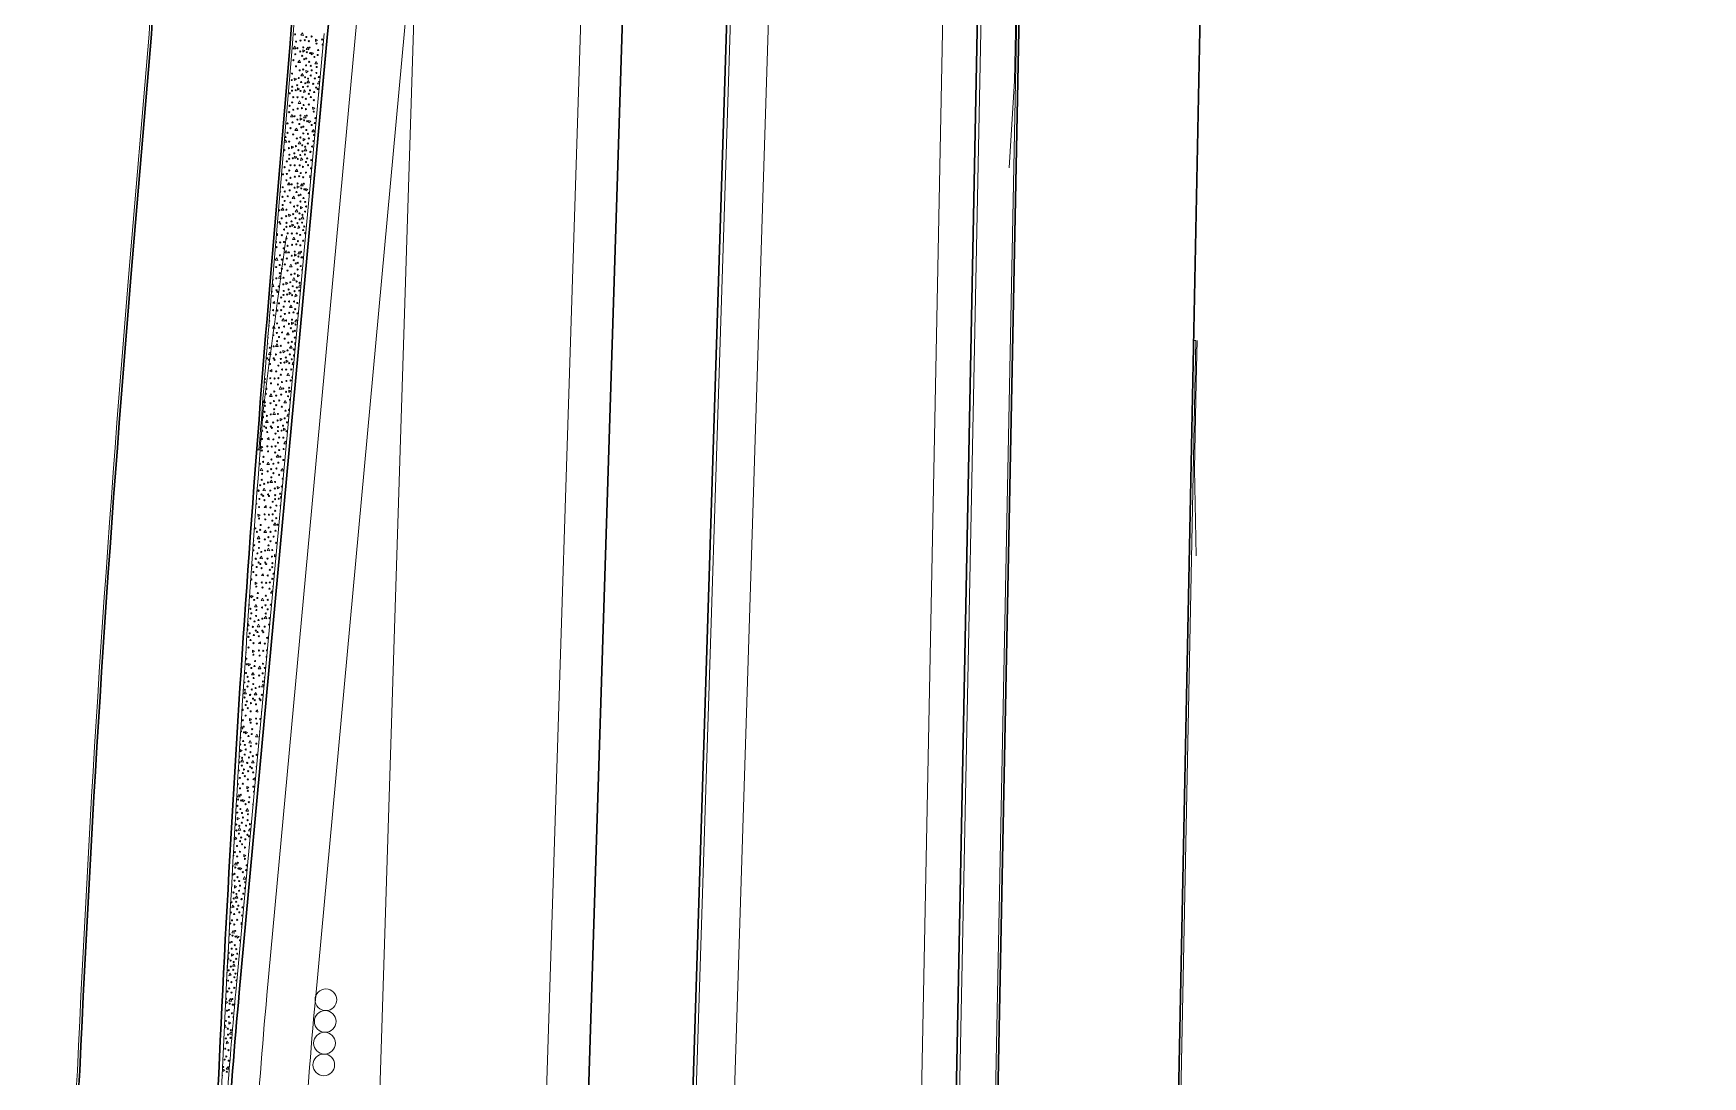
# Model space of a CAD drawing. Extents: x 2536801 to 2538856, y 7112140 to 7131569.
# Drawn here: x 2537782.3 to 2538262.4, y 7119365.6 to 7119665.7 of the extents above; entities that cross this region are included whole.
import ezdxf

# ---------------------------------------------------------------- set-up
doc = ezdxf.new("R2010")
doc.units = 0
doc.header["$LTSCALE"] = 100
doc.header["$MEASUREMENT"] = 0
doc.linetypes.add('DGN Style 4', pattern=[664.27613, 331.930608, -165.965304, 0.414913, -165.965304])
for name, color, linetype, lineweight in [('D_BOC_FR', 3, 'Continuous', 13), ('D_CTB_1', 2, 'Continuous', 0), ('D_DRVWY_1', 6, 'Continuous', 30), ('D_EOS_ML', 7, 'Continuous', 30), ('D_EOS_RMP', 1, 'Continuous', 30), ('D_EOT_ML', 7, 'Continuous', 13), ('D_EOT_RMP', 1, 'Continuous', 13), ('D_FOC_FR', 3, 'Continuous', 30), ('D_MBGF', 20, 'Continuous', 0), ('D_RIPRAP_1', 7, 'Continuous', 0)]:
    doc.layers.add(name, color=color, linetype=linetype, lineweight=lineweight)
doc.linetypes.add('mbgf', pattern='A,1,-0.5,[46,dgnlstyle-BGELINES.shx,S=0.008,R=0,X=0,Y=0],-0.5,1', length=3)

msp = doc.modelspace()

# ---------------------------------------------------------------- linework, layer by layer
at = {"layer": 'D_BOC_FR', "lineweight": 0}
for p, q in [((2538052.68, 7119041.43), (2538065.54, 7119689.04)), ((2537809.75, 7119596.66), (2537815.52, 7119665.54)), ((2537850.93, 7119593.21), (2537856.67, 7119661.55)), ((2538106.94, 7119087.55), (2538116.66, 7119577.37)), ((2538116, 7119577.38), (2538116.66, 7119577.37)), ((2537847.15, 7119545.9), (2537846.49, 7119545.95))]:
    msp.add_line(p, q, dxfattribs=at)
msp.add_arc((2533834.13, 7119998.97), 4036.67, 355.20515, 358.17507, dxfattribs=at)
at = {"layer": 'D_BOC_FR', "lineweight": 0, "extrusion": (0, 0, -1)}
for centre, radius, start, end in [((-2543803.36, 7119093.91), 6014.67, 2.604993, 4.794848), ((-2543803.36, 7119093.91), 5973.33, 4.339567, 4.794848), ((-2537595.78, 7119376.34), 199.33, 182.605, 188.9041)]:
    msp.add_arc(centre, radius, start, end, dxfattribs=at)
at = {"layer": 'D_CTB_1', "linetype": 'Continuous', "lineweight": 0, "ltscale": 0.025}
for p, q in [((2537937.91, 7118262.38), (2538010.07, 7120527.23)), ((2538040.82, 7118964.46), (2538058.19, 7119839.32)), ((2537840.47, 7119389.85), (2537865.88, 7119665.73))]:
    msp.add_line(p, q, dxfattribs=at)
at = {"layer": 'D_CTB_1', "linetype": 'Continuous', "lineweight": 13}
for centre in [(2537866.4, 7119387.7), (2537866.2, 7119381.45), (2537866, 7119375.2), (2537865.8, 7119368.96)]:
    msp.add_circle(centre, 3.12, dxfattribs=at)
at = {"layer": 'D_CTB_1', "linetype": 'Continuous', "lineweight": 0, "ltscale": 0.025, "extrusion": (0, 0, -1)}
for centre, radius, start, end in [((-2543803.36, 7119093.91), 5973, 1.824945, 4.339988), ((-2539343.12, 7119251.48), 1509, 4.35509, 5.2612), ((-2539343.12, 7119251.48), 1509, 1.82493, 4.35509)]:
    msp.add_arc(centre, radius, start, end, dxfattribs=at)
at = {"layer": 'D_DRVWY_1', "extrusion": (0, 0, -1)}
msp.add_arc((-2537781.31, 7119668.41), 35, 91.8249, 184.7948, dxfattribs=at)
at = {"layer": 'D_DRVWY_1', "lineweight": 0, "extrusion": (0, 0, -1)}
msp.add_arc((-2537781.31, 7119668.41), 34.33, 91.5854, 184.7948, dxfattribs=at)
at = {"layer": 'D_EOS_ML'}
for p, q in [((2537858.55, 7116745.35), (2538220.42, 7128102.78)), ((2537888.54, 7116744.4), (2538250.41, 7128101.82)), ((2538037.33, 7118839.46), (2538057.19, 7119839.34))]:
    msp.add_line(p, q, dxfattribs=at)
at = {"layer": 'D_EOS_RMP'}
msp.add_line((2537841.47, 7119389.75), (2537866.87, 7119665.64), dxfattribs=at)
msp.add_arc((2536381.16, 7119802.45), 1492, 354.7388, 358.17507, dxfattribs=at)
at = {"layer": 'D_EOS_RMP', "extrusion": (0, 0, -1)}
msp.add_arc((-2539343.12, 7119251.48), 1508, 1.82493, 5.2612, dxfattribs=at)
at = {"layer": 'D_EOT_ML'}
for p, q in [((2537846.56, 7116745.74), (2538208.43, 7128103.16)), ((2537900.53, 7116744.02), (2538262.4, 7128101.44)), ((2538047.19, 7119839.66), (2538027.34, 7118839.78)), ((2537798.59, 7116747.27), (2537892.98, 7119709.78))]:
    msp.add_line(p, q, dxfattribs=at)
at = {"layer": 'D_EOT_RMP'}
for p, q in [((2537849.44, 7119389.02), (2537877.9, 7119698.14)), ((2537863.38, 7119387.74), (2537891.84, 7119696.85))]:
    msp.add_line(p, q, dxfattribs=at)
at = {"layer": 'D_EOT_RMP', "extrusion": (0, 0, -1)}
for radius in [1500, 1486]:
    msp.add_arc((-2539343.12, 7119251.48), radius, 1.82493, 5.2612, dxfattribs=at)
at = {"layer": 'D_FOC_FR'}
for p, q in [((2538053.35, 7119041.42), (2538068.46, 7119802.76)), ((2538106.27, 7119087.56), (2538120.45, 7119801.73)), ((2537810.41, 7119596.61), (2537816.19, 7119665.49)), ((2537850.27, 7119593.27), (2537856, 7119661.61))]:
    msp.add_line(p, q, dxfattribs=at)
at = {"layer": 'D_FOC_FR', "color": 2, "linetype": 'DGN Style 4', "lineweight": 0}
msp.add_line((2537846.13, 7119441.46), (2537866.11, 7119658.38), dxfattribs=at)
at = {"layer": 'D_FOC_FR'}
msp.add_arc((2533834.13, 7119998.97), 4036, 355.20515, 358.17507, dxfattribs=at)
at = {"layer": 'D_FOC_FR', "extrusion": (0, 0, -1)}
for centre, radius, start, end in [((-2543803.36, 7119093.91), 6014, 2.604993, 4.794848), ((-2543803.36, 7119093.91), 5974, 1.824945, 4.794848), ((-2537595.78, 7119376.34), 200, 182.605, 188.9041)]:
    msp.add_arc(centre, radius, start, end, dxfattribs=at)
at = {"layer": 'D_MBGF', "linetype": 'mbgf', "lineweight": 13, "ltscale": 0.025}
for p, q in [((2538064.47, 7119652.06), (2538064.97, 7119677.06)), ((2538062.97, 7119627.09), (2538064.47, 7119652.06)), ((2538116.76, 7119565.37), (2538117, 7119577.36)), ((2538116.26, 7119540.37), (2538116.76, 7119565.37)), ((2538116.77, 7119515.38), (2538116.26, 7119540.39))]:
    msp.add_line(p, q, dxfattribs=at)
at = {"layer": 'D_MBGF', "linetype": 'mbgf', "lineweight": 13, "ltscale": 0.025, "extrusion": (0, 0, -1)}
for centre, start, end in [((-2543772.39, 7118794.21), 7.345663, 7.82589), ((-2543803.36, 7119093.91), 4.339988, 4.455214)]:
    msp.add_arc(centre, 5973, start, end, dxfattribs=at)
at = {"layer": 'D_RIPRAP_1', "color": 7, "linetype": 'Continuous', "lineweight": 0}
for p, q in [((2537852.5, 7119607.56), (2537852.26, 7119607.62)), ((2537852.3, 7119608.06), (2537852.44, 7119608.19)), ((2537852.44, 7119608.19), (2537852.5, 7119607.56)), ((2537851.11, 7119588.11), (2537851.63, 7119588.61)), ((2537851.69, 7119587.98), (2537851.11, 7119588.11)), ((2537851.63, 7119588.61), (2537851.69, 7119587.98)), ((2537850.3, 7119568.53), (2537850.81, 7119569.02)), ((2537850.81, 7119569.02), (2537850.87, 7119568.39)), ((2537850.87, 7119568.39), (2537850.3, 7119568.53)), ((2537849.48, 7119548.94), (2537850, 7119549.44)), ((2537850.06, 7119548.81), (2537849.48, 7119548.94)), ((2537850, 7119549.44), (2537850.06, 7119548.81)), ((2537848.67, 7119529.36), (2537849.19, 7119529.85)), ((2537849.25, 7119529.22), (2537848.67, 7119529.36)), ((2537849.19, 7119529.85), (2537849.25, 7119529.22)), ((2537847.86, 7119509.77), (2537848.37, 7119510.27)), ((2537848.44, 7119509.64), (2537847.86, 7119509.77)), ((2537848.37, 7119510.27), (2537848.44, 7119509.64)), ((2537847.04, 7119490.19), (2537847.56, 7119490.68)), ((2537847.62, 7119490.05), (2537847.04, 7119490.19)), ((2537847.56, 7119490.68), (2537847.62, 7119490.05)), ((2537846.23, 7119470.6), (2537846.75, 7119471.1)), ((2537846.81, 7119470.47), (2537846.23, 7119470.6)), ((2537846.75, 7119471.1), (2537846.81, 7119470.47)), ((2537845.42, 7119451.02), (2537845.94, 7119451.51)), ((2537846, 7119450.88), (2537845.42, 7119451.02)), ((2537845.94, 7119451.51), (2537846, 7119450.88))]:
    msp.add_line(p, q, dxfattribs=at)
at = {"layer": 'D_RIPRAP_1', "color": 7, "lineweight": 0, "flags": 128}
for points in [[(2537840.47, 7119389.85), (2537865.88, 7119665.73)], [(2537847.15, 7119545.9), (2537847.49, 7119545.87)]]:
    msp.add_lwpolyline(points, dxfattribs=at)
at = {"layer": 'D_RIPRAP_1', "color": 7, "linetype": 'Continuous', "lineweight": 0, "flags": 128}
for points in [[(2537859.99, 7119665.16), (2537859.21, 7119665.19), (2537859.65, 7119665.88)], [(2537857.78, 7119661.3), (2537857.01, 7119661.33), (2537857.45, 7119662.03)], [(2537859.8, 7119660.34), (2537859.77, 7119661.01), (2537860.38, 7119660.77)], [(2537861.53, 7119661.02), (2537860.75, 7119661.05), (2537861.19, 7119661.75)], [(2537862.26, 7119659.6), (2537862.23, 7119660.27), (2537862.84, 7119660.03)], [(2537863.43, 7119663.38), (2537863.4, 7119664.05), (2537864.01, 7119663.8)], [(2537859.1, 7119657.33), (2537858.32, 7119657.36), (2537858.76, 7119658.06)], [(2537863.95, 7119656.96), (2537863.17, 7119656.99), (2537863.61, 7119657.68)], [(2537857.33, 7119652.2), (2537857.3, 7119652.87), (2537857.91, 7119652.63)], [(2537859.97, 7119653.49), (2537859.19, 7119653.53), (2537859.63, 7119654.22)], [(2537860.71, 7119654.42), (2537860.67, 7119655.09), (2537861.29, 7119654.84)], [(2537861.7, 7119651.48), (2537860.92, 7119651.52), (2537861.36, 7119652.21)], [(2537858.26, 7119649.36), (2537858.23, 7119650.03), (2537858.84, 7119649.79)], [(2537859.17, 7119645.57), (2537858.4, 7119645.6), (2537858.84, 7119646.3)], [(2537860.57, 7119648.95), (2537859.93, 7119648.74), (2537860.14, 7119649.49)], [(2537856.97, 7119641.72), (2537856.19, 7119641.75), (2537856.63, 7119642.44)], [(2537858.99, 7119640.76), (2537858.95, 7119641.43), (2537859.57, 7119641.19)], [(2537860.71, 7119641.44), (2537859.94, 7119641.47), (2537860.37, 7119642.16)], [(2537862.62, 7119643.79), (2537862.59, 7119644.46), (2537863.2, 7119644.22)], [(2537858.29, 7119637.75), (2537857.51, 7119637.78), (2537857.95, 7119638.47)], [(2537861.45, 7119640.02), (2537861.41, 7119640.69), (2537862.03, 7119640.44)], [(2537863.13, 7119637.37), (2537862.36, 7119637.41), (2537862.8, 7119638.1)], [(2537856.52, 7119632.62), (2537856.48, 7119633.29), (2537857.1, 7119633.05)], [(2537859.15, 7119633.91), (2537858.38, 7119633.94), (2537858.81, 7119634.64)], [(2537859.9, 7119634.83), (2537859.86, 7119635.5), (2537860.48, 7119635.26)], [(2537860.89, 7119631.9), (2537860.11, 7119631.93), (2537860.55, 7119632.63)], [(2537857.45, 7119629.77), (2537857.41, 7119630.44), (2537858.03, 7119630.2)], [(2537858.36, 7119625.99), (2537857.58, 7119626.02), (2537858.02, 7119626.71)], [(2537859.75, 7119629.37), (2537859.12, 7119629.15), (2537859.32, 7119629.9)], [(2537856.16, 7119622.13), (2537855.38, 7119622.16), (2537855.82, 7119622.86)], [(2537858.18, 7119621.17), (2537858.14, 7119621.84), (2537858.76, 7119621.6)], [(2537859.9, 7119621.85), (2537859.12, 7119621.88), (2537859.56, 7119622.58)], [(2537857.48, 7119618.16), (2537856.7, 7119618.19), (2537857.14, 7119618.89)], [(2537860.64, 7119620.43), (2537860.6, 7119621.1), (2537861.22, 7119620.86)], [(2537854.33, 7119614.83), (2537853.55, 7119614.86), (2537853.99, 7119615.56)], [(2537855.71, 7119613.03), (2537855.67, 7119613.7), (2537856.29, 7119613.46)], [(2537858.34, 7119614.32), (2537857.56, 7119614.36), (2537858, 7119615.05)], [(2537859.08, 7119615.25), (2537859.05, 7119615.92), (2537859.66, 7119615.67)], [(2537860.07, 7119612.31), (2537859.29, 7119612.35), (2537859.73, 7119613.04)], [(2537856.64, 7119610.19), (2537856.6, 7119610.86), (2537857.22, 7119610.62)], [(2537858.94, 7119609.78), (2537858.31, 7119609.57), (2537858.51, 7119610.32)], [(2537855.34, 7119602.55), (2537854.57, 7119602.58), (2537855.01, 7119603.27)], [(2537857.55, 7119606.4), (2537856.77, 7119606.43), (2537857.21, 7119607.13)], [(2537859.09, 7119602.27), (2537858.31, 7119602.3), (2537858.75, 7119602.99)], [(2537852.59, 7119600.43), (2537851.82, 7119600.46), (2537852.25, 7119601.16)], [(2537856.66, 7119598.58), (2537855.89, 7119598.61), (2537856.33, 7119599.3)], [(2537857.36, 7119601.59), (2537857.33, 7119602.26), (2537857.95, 7119602.02)], [(2537853.51, 7119595.24), (2537852.74, 7119595.28), (2537853.17, 7119595.97)], [(2537854.89, 7119593.45), (2537854.86, 7119594.12), (2537855.47, 7119593.88)], [(2537857.53, 7119594.74), (2537856.75, 7119594.77), (2537857.19, 7119595.47)], [(2537858.27, 7119595.66), (2537858.23, 7119596.33), (2537858.85, 7119596.09)], [(2537855.82, 7119590.6), (2537855.79, 7119591.27), (2537856.4, 7119591.03)], [(2537858.13, 7119590.2), (2537857.49, 7119589.98), (2537857.7, 7119590.73)], [(2537854.53, 7119582.96), (2537853.75, 7119582.99), (2537854.19, 7119583.69)], [(2537856.74, 7119586.82), (2537855.96, 7119586.85), (2537856.4, 7119587.54)], [(2537851.78, 7119580.85), (2537851, 7119580.88), (2537851.44, 7119581.57)], [(2537855.85, 7119578.99), (2537855.07, 7119579.02), (2537855.51, 7119579.72)], [(2537856.55, 7119582), (2537856.52, 7119582.67), (2537857.13, 7119582.43)], [(2537850.65, 7119573.33), (2537849.87, 7119573.36), (2537850.31, 7119574.06)], [(2537852.7, 7119575.66), (2537851.92, 7119575.69), (2537852.36, 7119576.39)], [(2537854.08, 7119573.86), (2537854.04, 7119574.53), (2537854.66, 7119574.29)], [(2537856.71, 7119575.15), (2537855.94, 7119575.19), (2537856.38, 7119575.88)], [(2537855.01, 7119571.02), (2537854.97, 7119571.69), (2537855.59, 7119571.45)], [(2537853.72, 7119563.38), (2537852.94, 7119563.41), (2537853.38, 7119564.1)], [(2537855.92, 7119567.23), (2537855.15, 7119567.26), (2537855.58, 7119567.96)], [(2537849.04, 7119559.48), (2537848.26, 7119559.52), (2537848.7, 7119560.21)], [(2537850.97, 7119561.26), (2537850.19, 7119561.29), (2537850.63, 7119561.99)], [(2537855.04, 7119559.41), (2537854.26, 7119559.44), (2537854.7, 7119560.13)], [(2537855.74, 7119562.42), (2537855.7, 7119563.09), (2537856.32, 7119562.85)], [(2537851.89, 7119556.07), (2537851.11, 7119556.11), (2537851.55, 7119556.8)], [(2537853.27, 7119554.28), (2537853.23, 7119554.95), (2537853.85, 7119554.71)], [(2537849.83, 7119553.75), (2537849.06, 7119553.78), (2537849.5, 7119554.47)], [(2537854.2, 7119551.43), (2537854.16, 7119552.1), (2537854.78, 7119551.86)], [(2537847.71, 7119546.31), (2537847.67, 7119546.98), (2537848.29, 7119546.74)], [(2537848.22, 7119539.9), (2537847.45, 7119539.93), (2537847.88, 7119540.62)], [(2537850.15, 7119541.68), (2537849.38, 7119541.71), (2537849.82, 7119542.4)], [(2537852.91, 7119543.79), (2537852.13, 7119543.82), (2537852.57, 7119544.52)], [(2537854.22, 7119539.82), (2537853.45, 7119539.85), (2537853.89, 7119540.55)], [(2537851.07, 7119536.49), (2537850.3, 7119536.52), (2537850.74, 7119537.22)], [(2537852.45, 7119534.69), (2537852.42, 7119535.36), (2537853.03, 7119535.12)], [(2537849.02, 7119534.16), (2537848.24, 7119534.19), (2537848.68, 7119534.89)], [(2537846.9, 7119526.73), (2537846.86, 7119527.4), (2537847.48, 7119527.16)], [(2537847.41, 7119520.31), (2537846.63, 7119520.34), (2537847.07, 7119521.04)], [(2537849.34, 7119522.09), (2537848.56, 7119522.12), (2537849, 7119522.82)], [(2537852.09, 7119524.21), (2537851.32, 7119524.24), (2537851.76, 7119524.93)], [(2537850.26, 7119516.9), (2537849.48, 7119516.94), (2537849.92, 7119517.63)], [(2537848.21, 7119514.58), (2537847.43, 7119514.61), (2537847.87, 7119515.3)], [(2537846.08, 7119507.14), (2537846.05, 7119507.81), (2537846.66, 7119507.57)], [(2537844.91, 7119503.37), (2537844.88, 7119504.04), (2537845.49, 7119503.8)], [(2537848.53, 7119502.5), (2537847.75, 7119502.54), (2537848.19, 7119503.23)], [(2537846.6, 7119500.73), (2537845.82, 7119500.76), (2537846.26, 7119501.45)], [(2537849.45, 7119497.32), (2537848.67, 7119497.35), (2537849.11, 7119498.04)], [(2537847.4, 7119494.99), (2537846.62, 7119495.02), (2537847.06, 7119495.72)], [(2537845.27, 7119487.56), (2537845.24, 7119488.23), (2537845.85, 7119487.99)], [(2537844.1, 7119483.78), (2537844.06, 7119484.45), (2537844.68, 7119484.21)], [(2537847.72, 7119482.92), (2537846.94, 7119482.95), (2537847.38, 7119483.65)], [(2537845.78, 7119481.14), (2537845.01, 7119481.17), (2537845.45, 7119481.87)], [(2537843.54, 7119475.67), (2537842.76, 7119475.7), (2537843.2, 7119476.4)], [(2537846.58, 7119475.41), (2537845.81, 7119475.44), (2537846.24, 7119476.13)], [(2537844.46, 7119467.97), (2537844.42, 7119468.64), (2537845.04, 7119468.4)], [(2537843.29, 7119464.2), (2537843.25, 7119464.87), (2537843.87, 7119464.63)], [(2537846.9, 7119463.33), (2537846.13, 7119463.37), (2537846.56, 7119464.06)], [(2537841.73, 7119459.02), (2537841.7, 7119459.69), (2537842.31, 7119459.44)], [(2537844.97, 7119461.56), (2537844.19, 7119461.59), (2537844.63, 7119462.28)], [(2537842.72, 7119456.08), (2537841.94, 7119456.12), (2537842.38, 7119456.81)], [(2537845.77, 7119455.82), (2537844.99, 7119455.85), (2537845.43, 7119456.55)], [(2537843.65, 7119448.39), (2537843.61, 7119449.06), (2537844.23, 7119448.82)], [(2537841.74, 7119446.04), (2537840.96, 7119446.07), (2537841.4, 7119446.76)], [(2537842.47, 7119444.61), (2537842.44, 7119445.28), (2537843.05, 7119445.04)], [(2537840.92, 7119439.43), (2537840.88, 7119440.1), (2537841.5, 7119439.86)], [(2537844.16, 7119441.97), (2537843.38, 7119442), (2537843.82, 7119442.7)], [(2537840.78, 7119433.97), (2537840.14, 7119433.75), (2537840.35, 7119434.5)], [(2537841.91, 7119436.5), (2537841.13, 7119436.53), (2537841.57, 7119437.23)], [(2537840.92, 7119426.45), (2537840.15, 7119426.48), (2537840.59, 7119427.18)], [(2537841.66, 7119425.03), (2537841.63, 7119425.7), (2537842.24, 7119425.46)], [(2537842.83, 7119428.8), (2537842.8, 7119429.47), (2537843.41, 7119429.23)], [(2537840.11, 7119419.84), (2537840.07, 7119420.52), (2537840.69, 7119420.27)], [(2537843.35, 7119422.39), (2537842.57, 7119422.42), (2537843.01, 7119423.11)], [(2537841.1, 7119416.91), (2537840.32, 7119416.95), (2537840.76, 7119417.64)], [(2537839.97, 7119414.38), (2537839.33, 7119414.17), (2537839.54, 7119414.92)], [(2537840.11, 7119406.87), (2537839.33, 7119406.9), (2537839.77, 7119407.59)], [(2537840.85, 7119405.44), (2537840.81, 7119406.11), (2537841.43, 7119405.87)], [(2537839.29, 7119400.26), (2537839.26, 7119400.93), (2537839.87, 7119400.69)], [(2537840.28, 7119397.33), (2537839.51, 7119397.36), (2537839.95, 7119398.05)], [(2537839.15, 7119394.79), (2537838.52, 7119394.58), (2537838.72, 7119395.33)], [(2537839.3, 7119387.28), (2537838.52, 7119387.31), (2537838.96, 7119388.01)], [(2537838.48, 7119380.67), (2537838.45, 7119381.34), (2537839.06, 7119381.1)], [(2537838.34, 7119375.21), (2537837.71, 7119375), (2537837.91, 7119375.75)], [(2537838.49, 7119367.7), (2537837.71, 7119367.73), (2537838.15, 7119368.42)]]:
    msp.add_lwpolyline(points, close=True, dxfattribs=at)
for points in [[(2537865.24, 7119658.76), (2537865.1, 7119658.77), (2537865.26, 7119659.02)], [(2537864.54, 7119651.23), (2537863.97, 7119651.25), (2537864.41, 7119651.95), (2537864.58, 7119651.59)], [(2537854.61, 7119634.84), (2537854.8, 7119635.14), (2537855.14, 7119634.41), (2537854.57, 7119634.44)], [(2537862.07, 7119624.4), (2537861.81, 7119624.2), (2537861.77, 7119624.87), (2537862.1, 7119624.74)], [(2537853.34, 7119620.15), (2537853.41, 7119620.02), (2537853.33, 7119620.02)], [(2537859.91, 7119600.91), (2537859.82, 7119600.85), (2537859.79, 7119601.52), (2537859.96, 7119601.45)], [(2537851.04, 7119593.52), (2537851.12, 7119593.64), (2537851.46, 7119592.92), (2537850.99, 7119592.94)], [(2537859.16, 7119592.73), (2537858.48, 7119592.76), (2537858.92, 7119593.46), (2537859.17, 7119592.91)], [(2537858.23, 7119582.68), (2537857.5, 7119582.71), (2537857.94, 7119583.41), (2537858.24, 7119582.76)], [(2537849.81, 7119579.16), (2537849.85, 7119579.07), (2537849.8, 7119579.07)], [(2537857.63, 7119576.21), (2537857.46, 7119576.08), (2537857.42, 7119576.75), (2537857.68, 7119576.65)], [(2537857.11, 7119570.54), (2537856.68, 7119570.4), (2537856.89, 7119571.15), (2537857.14, 7119570.83)], [(2537848.76, 7119566.46), (2537849.1, 7119566.33), (2537848.73, 7119566.05)], [(2537855.73, 7119555.58), (2537855.12, 7119555.6), (2537855.56, 7119556.3), (2537855.76, 7119555.87)], [(2537855.01, 7119547.65), (2537854.33, 7119547.68), (2537854.77, 7119548.37), (2537855.02, 7119547.84)], [(2537853.56, 7119531.98), (2537853.39, 7119531.85), (2537853.35, 7119532.52), (2537853.6, 7119532.42)], [(2537845.92, 7119523.53), (2537846.31, 7119523.38), (2537845.89, 7119523.08)], [(2537852.04, 7119515.4), (2537851.64, 7119515.11), (2537851.61, 7119515.78), (2537852.05, 7119515.6)], [(2537851.04, 7119504.63), (2537850.5, 7119504.65), (2537850.94, 7119505.35), (2537851.08, 7119505.05)], [(2537843.99, 7119495.95), (2537844.01, 7119495.98), (2537844.35, 7119495.25), (2537843.94, 7119495.27)], [(2537843.25, 7119485.44), (2537843.36, 7119485.21), (2537843.24, 7119485.21)], [(2537842.81, 7119479.15), (2537843.13, 7119479.03), (2537842.79, 7119478.78)], [(2537848.57, 7119477.74), (2537847.86, 7119477.77), (2537848.3, 7119478.46), (2537848.58, 7119477.86)], [(2537842.02, 7119466.04), (2537842.21, 7119466.35), (2537842.55, 7119465.62), (2537842, 7119465.64)], [(2537841.31, 7119453.9), (2537841.59, 7119453.55), (2537841.28, 7119453.45)], [(2537845.44, 7119443.78), (2537845.31, 7119443.78), (2537845.46, 7119444.02)], [(2537844.75, 7119436.24), (2537844.18, 7119436.27), (2537844.62, 7119436.96), (2537844.78, 7119436.62)], [(2537839.69, 7119426.24), (2537839.78, 7119426.2), (2537839.69, 7119426.13)], [(2537839.28, 7119419.11), (2537839.36, 7119418.92), (2537839.27, 7119418.93)], [(2537838.57, 7119406.77), (2537838.97, 7119406.61), (2537838.55, 7119406.3)], [(2537842.28, 7119409.41), (2537842.02, 7119409.22), (2537841.98, 7119409.89), (2537842.31, 7119409.76)], [(2537838.25, 7119399.98), (2537838.55, 7119399.34), (2537838.22, 7119399.35)], [(2537837.65, 7119387.23), (2537838.16, 7119387.03), (2537837.63, 7119386.64)], [(2537840.15, 7119385.94), (2537840.04, 7119385.86), (2537840, 7119386.53), (2537840.19, 7119386.45)], [(2537837.33, 7119380.37), (2537837.4, 7119380.48), (2537837.74, 7119379.75), (2537837.3, 7119379.77)], [(2537839.46, 7119377.74), (2537838.69, 7119377.78), (2537839.13, 7119378.47), (2537839.46, 7119377.77)], [(2537836.74, 7119367.68), (2537837.34, 7119367.44), (2537836.76, 7119367.02), (2537836.73, 7119367.58)], [(2537836.93, 7119371.86), (2537836.95, 7119371.83), (2537836.93, 7119371.83)]]:
    msp.add_lwpolyline(points, dxfattribs=at)
at = {"layer": 'D_RIPRAP_1', "color": 7, "linetype": 'Continuous', "lineweight": 0}
for centre, radius in [((2537862.29, 7119664.85), 0.163), ((2537857.82, 7119663.35), 0.163), ((2537858.2, 7119661.47), 0.163), ((2537859.02, 7119660.51), 0.163), ((2537859.11, 7119663.66), 0.163), ((2537859.88, 7119661.71), 0.163), ((2537860.32, 7119663.8), 0.163), ((2537860.79, 7119664.71), 0.163), ((2537860.93, 7119660.3), 0.163), ((2537861.48, 7119663.5), 0.163), ((2537861.7, 7119661.65), 0.163), ((2537861.83, 7119660.03), 0.163), ((2537863.71, 7119662.8), 0.163), ((2537864.18, 7119660.95), 0.163), ((2537865.3, 7119663.99), 0.163), ((2537857.04, 7119658.04), 0.163), ((2537857.6, 7119659.73), 0.163), ((2537857.8, 7119656.24), 0.163), ((2537859.57, 7119659.26), 0.163), ((2537859.86, 7119655.34), 0.163), ((2537860.17, 7119658.3), 0.163), ((2537860.7, 7119656.53), 0.163), ((2537860.73, 7119658.49), 0.163), ((2537861.59, 7119657.53), 0.163), ((2537862.04, 7119656.41), 0.163), ((2537863.1, 7119658.96), 0.163), ((2537863.76, 7119656.06), 0.163), ((2537864.03, 7119659.53), 0.163), ((2537856.58, 7119652.3), 0.163), ((2537856.66, 7119654.17), 0.163), ((2537856.7, 7119650.39), 0.163), ((2537858.12, 7119650.81), 0.163), ((2537858.59, 7119652.88), 0.163), ((2537858.86, 7119655.1), 0.163), ((2537859.28, 7119651.73), 0.163), ((2537860.41, 7119653.11), 0.163), ((2537860.47, 7119651.39), 0.163), ((2537861.17, 7119650.47), 0.163), ((2537861.27, 7119652.71), 0.163), ((2537862.02, 7119653.63), 0.163), ((2537862.31, 7119655.1), 0.163), ((2537862.76, 7119651.22), 0.199), ((2537863.23, 7119652.78), 0.163), ((2537863.67, 7119654.34), 0.163), ((2537864.35, 7119653.18), 0.163), ((2537856.66, 7119649.24), 0.163), ((2537856.68, 7119645.87), 0.163), ((2537857.03, 7119647.38), 0.163), ((2537857.71, 7119649.37), 0.163), ((2537858.24, 7119647.34), 0.163), ((2537859.11, 7119649.18), 0.163), ((2537859.68, 7119647.36), 0.163), ((2537859.83, 7119650.31), 0.163), ((2537860.62, 7119646.92), 0.163), ((2537861.49, 7119648.33), 0.163), ((2537861.82, 7119649.35), 0.163), ((2537862.08, 7119647.42), 0.163), ((2537862.91, 7119646.5), 0.163), ((2537863.01, 7119648.85), 0.163), ((2537863.6, 7119650.13), 0.163), ((2537864.08, 7119649.72), 0.163), ((2537855.85, 7119643.06), 0.163), ((2537855.97, 7119644.87), 0.163), ((2537857.01, 7119643.76), 0.163), ((2537857.38, 7119641.89), 0.163), ((2537858.21, 7119640.93), 0.163), ((2537858.29, 7119644.08), 0.163), ((2537859.07, 7119642.12), 0.163), ((2537859.51, 7119644.22), 0.163), ((2537859.98, 7119645.12), 0.163), ((2537860.66, 7119643.91), 0.163), ((2537860.89, 7119642.07), 0.163), ((2537861.48, 7119645.26), 0.163), ((2537862.9, 7119643.22), 0.163), ((2537863.37, 7119641.36), 0.163), ((2537855.35, 7119637.12), 0.163), ((2537855.35, 7119639.84), 0.163), ((2537856.23, 7119638.45), 0.163), ((2537856.79, 7119640.14), 0.163), ((2537856.99, 7119636.66), 0.163), ((2537858.76, 7119639.67), 0.163), ((2537859.35, 7119638.71), 0.163), ((2537859.89, 7119636.95), 0.163), ((2537859.91, 7119638.9), 0.163), ((2537860.12, 7119640.72), 0.163), ((2537860.78, 7119637.95), 0.163), ((2537861.02, 7119640.45), 0.163), ((2537861.23, 7119636.82), 0.163), ((2537862.29, 7119639.38), 0.163), ((2537862.95, 7119636.48), 0.163), ((2537863.22, 7119639.94), 0.163), ((2537855.77, 7119632.71), 0.163), ((2537855.85, 7119634.59), 0.163), ((2537857.31, 7119631.22), 0.163), ((2537857.78, 7119633.3), 0.163), ((2537858.05, 7119635.51), 0.163), ((2537858.47, 7119632.15), 0.163), ((2537859.05, 7119635.76), 0.163), ((2537859.6, 7119633.53), 0.163), ((2537859.65, 7119631.8), 0.163), ((2537860.45, 7119633.12), 0.163), ((2537861.2, 7119634.04), 0.163), ((2537861.5, 7119635.52), 0.163), ((2537861.94, 7119631.64), 0.199), ((2537862.42, 7119633.19), 0.163), ((2537862.85, 7119634.75), 0.163), ((2537854.53, 7119627.25), 0.163), ((2537855.16, 7119628.91), 0.163), ((2537855.85, 7119629.66), 0.163), ((2537855.89, 7119630.81), 0.163), ((2537856.21, 7119627.79), 0.163), ((2537856.9, 7119629.79), 0.163), ((2537857.42, 7119627.76), 0.163), ((2537858.3, 7119629.6), 0.163), ((2537858.86, 7119627.77), 0.163), ((2537859.02, 7119630.73), 0.163), ((2537859.8, 7119627.33), 0.163), ((2537860.36, 7119630.88), 0.163), ((2537860.68, 7119628.74), 0.163), ((2537861, 7119629.77), 0.163), ((2537861.27, 7119627.83), 0.163), ((2537862.1, 7119626.91), 0.163), ((2537862.19, 7119629.27), 0.163), ((2537854.07, 7119625.17), 0.163), ((2537855.04, 7119623.47), 0.163), ((2537855.16, 7119625.28), 0.163), ((2537855.87, 7119626.29), 0.163), ((2537856.19, 7119624.18), 0.163), ((2537856.57, 7119622.3), 0.163), ((2537857.48, 7119624.49), 0.163), ((2537858.25, 7119622.54), 0.163), ((2537858.7, 7119624.63), 0.163), ((2537859.16, 7119625.54), 0.163), ((2537859.85, 7119624.33), 0.163), ((2537860.08, 7119622.48), 0.163), ((2537860.66, 7119625.68), 0.163), ((2537853.91, 7119618.7), 0.163), ((2537853.98, 7119621.46), 0.163), ((2537854.53, 7119617.53), 0.163), ((2537854.54, 7119620.25), 0.163), ((2537855.42, 7119618.87), 0.163), ((2537855.98, 7119620.56), 0.163), ((2537856.18, 7119617.07), 0.163), ((2537857.39, 7119621.34), 0.163), ((2537857.94, 7119620.09), 0.163), ((2537858.54, 7119619.13), 0.163), ((2537859.07, 7119617.36), 0.163), ((2537859.1, 7119619.32), 0.163), ((2537859.31, 7119621.13), 0.163), ((2537859.97, 7119618.36), 0.163), ((2537860.2, 7119620.86), 0.163), ((2537860.42, 7119617.24), 0.163), ((2537861.48, 7119619.79), 0.163), ((2537853.66, 7119612.53), 0.163), ((2537853.97, 7119616.34), 0.163), ((2537854.96, 7119613.13), 0.163), ((2537855.04, 7119615), 0.163), ((2537856.97, 7119613.71), 0.163), ((2537857.23, 7119615.93), 0.163), ((2537857.65, 7119612.56), 0.163), ((2537858.24, 7119616.17), 0.163), ((2537858.79, 7119613.94), 0.163), ((2537858.84, 7119612.22), 0.163), ((2537859.64, 7119613.54), 0.163), ((2537860.39, 7119614.46), 0.163), ((2537860.69, 7119615.93), 0.163), ((2537853.01, 7119611.41), 0.163), ((2537853.27, 7119610.97), 0.163), ((2537853.71, 7119607.66), 0.163), ((2537854.35, 7119609.32), 0.163), ((2537855.03, 7119610.07), 0.163), ((2537855.07, 7119611.22), 0.163), ((2537855.4, 7119608.21), 0.163), ((2537856.09, 7119610.2), 0.163), ((2537856.49, 7119611.64), 0.163), ((2537856.61, 7119608.17), 0.163), ((2537857.48, 7119610.01), 0.163), ((2537858.05, 7119608.19), 0.163), ((2537858.21, 7119611.14), 0.163), ((2537858.99, 7119607.75), 0.163), ((2537859.55, 7119611.3), 0.163), ((2537859.87, 7119609.16), 0.163), ((2537860.19, 7119610.18), 0.163), ((2537852.21, 7119604.23), 0.163), ((2537853.26, 7119605.59), 0.163), ((2537854.23, 7119603.89), 0.163), ((2537854.34, 7119605.7), 0.163), ((2537855.06, 7119606.7), 0.163), ((2537855.38, 7119604.59), 0.163), ((2537855.76, 7119602.72), 0.163), ((2537856.67, 7119604.91), 0.163), ((2537857.44, 7119602.95), 0.163), ((2537857.88, 7119605.05), 0.163), ((2537858.35, 7119605.95), 0.163), ((2537859.04, 7119604.74), 0.163), ((2537859.26, 7119602.9), 0.163), ((2537859.85, 7119606.09), 0.163), ((2537852.08, 7119598.49), 0.163), ((2537853.1, 7119599.11), 0.163), ((2537853.17, 7119601.88), 0.163), ((2537853.73, 7119600.67), 0.163), ((2537853.72, 7119597.95), 0.163), ((2537854.6, 7119599.28), 0.163), ((2537855.17, 7119600.97), 0.163), ((2537856.58, 7119601.76), 0.163), ((2537857.13, 7119600.5), 0.163), ((2537857.73, 7119599.54), 0.163), ((2537858.26, 7119597.78), 0.163), ((2537858.29, 7119599.73), 0.163), ((2537858.49, 7119601.55), 0.163), ((2537859.16, 7119598.78), 0.163), ((2537859.39, 7119601.28), 0.163), ((2537852.16, 7119595.27), 0.163), ((2537852.84, 7119592.95), 0.163), ((2537853.15, 7119596.76), 0.163), ((2537854.14, 7119593.54), 0.163), ((2537854.22, 7119595.42), 0.163), ((2537855.37, 7119597.49), 0.163), ((2537856.15, 7119594.13), 0.163), ((2537856.42, 7119596.34), 0.163), ((2537856.84, 7119592.98), 0.163), ((2537857.43, 7119596.59), 0.163), ((2537857.98, 7119594.36), 0.163), ((2537858.83, 7119593.95), 0.163), ((2537851.15, 7119590.2), 0.163), ((2537852.2, 7119591.82), 0.163), ((2537852.46, 7119591.38), 0.163), ((2537852.9, 7119588.08), 0.163), ((2537853.53, 7119589.74), 0.163), ((2537854.22, 7119590.49), 0.163), ((2537854.26, 7119591.64), 0.163), ((2537854.59, 7119588.62), 0.163), ((2537855.27, 7119590.62), 0.163), ((2537855.68, 7119592.05), 0.163), ((2537855.8, 7119588.59), 0.163), ((2537856.67, 7119590.43), 0.163), ((2537857.24, 7119588.6), 0.163), ((2537857.39, 7119591.56), 0.163), ((2537858.03, 7119592.63), 0.163), ((2537858.18, 7119588.16), 0.163), ((2537858.73, 7119591.71), 0.163), ((2537851.2, 7119586.1), 0.163), ((2537851.4, 7119584.64), 0.163), ((2537852.45, 7119586), 0.163), ((2537853.41, 7119584.3), 0.163), ((2537853.53, 7119586.11), 0.163), ((2537854.24, 7119587.12), 0.163), ((2537854.57, 7119585.01), 0.163), ((2537854.94, 7119583.13), 0.163), ((2537855.86, 7119585.32), 0.163), ((2537856.63, 7119583.37), 0.163), ((2537857.07, 7119585.46), 0.163), ((2537857.54, 7119586.37), 0.163), ((2537858.22, 7119585.16), 0.163), ((2537851.27, 7119578.9), 0.163), ((2537852.29, 7119579.53), 0.163), ((2537852.36, 7119582.29), 0.163), ((2537852.91, 7119578.36), 0.163), ((2537852.91, 7119581.08), 0.163), ((2537853.79, 7119579.7), 0.163), ((2537854.35, 7119581.39), 0.163), ((2537855.77, 7119582.17), 0.163), ((2537856.32, 7119580.92), 0.163), ((2537856.91, 7119579.96), 0.163), ((2537857.47, 7119580.15), 0.163), ((2537857.68, 7119581.96), 0.163), ((2537850.25, 7119575.29), 0.163), ((2537851.35, 7119575.68), 0.163), ((2537852.34, 7119577.17), 0.163), ((2537853.33, 7119573.96), 0.163), ((2537853.41, 7119575.83), 0.163), ((2537854.55, 7119577.9), 0.163), ((2537855.34, 7119574.54), 0.163), ((2537855.61, 7119576.76), 0.163), ((2537856.61, 7119577), 0.163), ((2537857.16, 7119574.77), 0.163), ((2537857.45, 7119578.19), 0.163), ((2537849.5, 7119572.24), 0.163), ((2537849.98, 7119571.83), 0.163), ((2537850.34, 7119570.62), 0.163), ((2537851.38, 7119572.24), 0.163), ((2537851.64, 7119571.8), 0.163), ((2537852.03, 7119573.36), 0.163), ((2537852.72, 7119570.15), 0.163), ((2537853.41, 7119570.9), 0.163), ((2537853.45, 7119572.05), 0.163), ((2537853.78, 7119569.04), 0.163), ((2537854.46, 7119571.03), 0.163), ((2537854.87, 7119572.47), 0.163), ((2537854.98, 7119569), 0.163), ((2537855.86, 7119570.84), 0.163), ((2537856.03, 7119573.39), 0.163), ((2537856.43, 7119569.02), 0.163), ((2537856.58, 7119571.97), 0.163), ((2537850.39, 7119566.51), 0.163), ((2537850.59, 7119565.06), 0.163), ((2537851.64, 7119566.42), 0.163), ((2537852.09, 7119568.49), 0.163), ((2537852.6, 7119564.72), 0.163), ((2537852.72, 7119566.53), 0.163), ((2537853.43, 7119567.53), 0.163), ((2537853.75, 7119565.42), 0.163), ((2537855.04, 7119565.74), 0.163), ((2537856.26, 7119565.88), 0.163), ((2537849.12, 7119562.05), 0.163), ((2537849.27, 7119563.47), 0.163), ((2537850.46, 7119559.32), 0.163), ((2537851.47, 7119559.94), 0.163), ((2537851.55, 7119562.71), 0.163), ((2537852.1, 7119561.5), 0.163), ((2537852.98, 7119560.11), 0.163), ((2537853.54, 7119561.8), 0.163), ((2537854.13, 7119563.55), 0.163), ((2537854.95, 7119562.59), 0.163), ((2537855.51, 7119561.33), 0.163), ((2537855.82, 7119563.78), 0.163), ((2537848.32, 7119555.3), 0.163), ((2537848.75, 7119556.86), 0.163), ((2537848.85, 7119558.59), 0.163), ((2537849.44, 7119555.71), 0.163), ((2537850.54, 7119556.1), 0.163), ((2537851.53, 7119557.59), 0.163), ((2537852.09, 7119558.78), 0.163), ((2537852.52, 7119554.37), 0.163), ((2537852.6, 7119556.25), 0.163), ((2537853.74, 7119558.32), 0.163), ((2537854.53, 7119554.96), 0.163), ((2537854.79, 7119557.17), 0.163), ((2537848.09, 7119551.37), 0.163), ((2537848.69, 7119552.65), 0.163), ((2537849.17, 7119552.24), 0.163), ((2537849.53, 7119551.03), 0.163), ((2537850.57, 7119552.65), 0.163), ((2537850.83, 7119552.21), 0.163), ((2537851.22, 7119553.78), 0.163), ((2537851.91, 7119550.57), 0.163), ((2537852.6, 7119551.32), 0.163), ((2537852.63, 7119552.47), 0.163), ((2537853.65, 7119551.45), 0.163), ((2537854.05, 7119552.88), 0.163), ((2537855.05, 7119551.26), 0.163), ((2537855.22, 7119553.81), 0.163), ((2537848, 7119549.02), 0.163), ((2537847.99, 7119545.74), 0.163), ((2537849.57, 7119546.93), 0.163), ((2537849.77, 7119545.47), 0.163), ((2537850.82, 7119546.83), 0.163), ((2537851.28, 7119548.91), 0.163), ((2537851.79, 7119545.13), 0.163), ((2537851.91, 7119546.94), 0.163), ((2537852.62, 7119547.95), 0.163), ((2537852.94, 7119545.84), 0.163), ((2537852.96, 7119549.45), 0.163), ((2537854.17, 7119549.42), 0.163), ((2537854.23, 7119546.15), 0.163), ((2537847.38, 7119541.9), 0.163), ((2537848.31, 7119542.47), 0.163), ((2537848.45, 7119543.89), 0.163), ((2537850.66, 7119540.36), 0.163), ((2537850.73, 7119543.12), 0.163), ((2537851.29, 7119541.91), 0.163), ((2537852.17, 7119540.53), 0.163), ((2537852.73, 7119542.22), 0.163), ((2537853.32, 7119543.96), 0.163), ((2537854.14, 7119543), 0.163), ((2537847.51, 7119535.72), 0.163), ((2537847.94, 7119537.28), 0.163), ((2537848.04, 7119539), 0.163), ((2537848.63, 7119536.12), 0.163), ((2537849.64, 7119539.73), 0.163), ((2537849.72, 7119536.51), 0.163), ((2537850.71, 7119538), 0.163), ((2537851.28, 7119539.19), 0.163), ((2537851.78, 7119536.66), 0.163), ((2537852.93, 7119538.73), 0.163), ((2537847.03, 7119534.16), 0.199), ((2537847.28, 7119531.79), 0.163), ((2537847.88, 7119533.07), 0.163), ((2537848.35, 7119532.66), 0.163), ((2537848.71, 7119531.45), 0.163), ((2537849.76, 7119533.07), 0.163), ((2537850.02, 7119532.63), 0.163), ((2537850.41, 7119534.19), 0.163), ((2537851.09, 7119530.98), 0.163), ((2537851.71, 7119534.79), 0.163), ((2537851.78, 7119531.73), 0.163), ((2537851.82, 7119532.88), 0.163), ((2537852.84, 7119531.86), 0.163), ((2537853.24, 7119533.3), 0.163), ((2537847.18, 7119526.16), 0.163), ((2537847.18, 7119529.44), 0.163), ((2537848.76, 7119527.34), 0.163), ((2537848.96, 7119525.89), 0.163), ((2537850.01, 7119527.25), 0.163), ((2537850.46, 7119529.32), 0.163), ((2537850.98, 7119525.55), 0.163), ((2537851.09, 7119527.36), 0.163), ((2537851.81, 7119528.36), 0.163), ((2537852.13, 7119526.25), 0.163), ((2537852.15, 7119529.87), 0.163), ((2537846.56, 7119522.32), 0.163), ((2537847.49, 7119522.88), 0.163), ((2537847.64, 7119524.3), 0.163), ((2537849.85, 7119520.77), 0.163), ((2537849.92, 7119523.54), 0.163), ((2537850.47, 7119522.33), 0.163), ((2537851.35, 7119520.94), 0.163), ((2537851.91, 7119522.63), 0.163), ((2537852.5, 7119524.38), 0.163), ((2537845.78, 7119518.46), 0.163), ((2537846.7, 7119516.13), 0.163), ((2537847.13, 7119517.69), 0.163), ((2537847.22, 7119519.42), 0.163), ((2537847.82, 7119516.54), 0.163), ((2537848.83, 7119520.15), 0.163), ((2537848.91, 7119516.93), 0.163), ((2537849.9, 7119518.42), 0.163), ((2537850.47, 7119519.61), 0.163), ((2537850.97, 7119517.08), 0.163), ((2537852.11, 7119519.15), 0.163), ((2537846.22, 7119514.57), 0.199), ((2537846.47, 7119512.2), 0.163), ((2537847.06, 7119513.48), 0.163), ((2537847.54, 7119513.07), 0.163), ((2537847.9, 7119511.86), 0.163), ((2537848.95, 7119513.48), 0.163), ((2537849.2, 7119513.04), 0.163), ((2537849.59, 7119514.61), 0.163), ((2537850.28, 7119511.4), 0.163), ((2537850.89, 7119515.2), 0.163), ((2537850.97, 7119512.15), 0.163), ((2537851.01, 7119513.3), 0.163), ((2537845.54, 7119510.77), 0.163), ((2537846.37, 7119506.57), 0.163), ((2537846.37, 7119509.85), 0.163), ((2537847.95, 7119507.76), 0.163), ((2537848.15, 7119506.3), 0.163), ((2537849.2, 7119507.66), 0.163), ((2537849.65, 7119509.74), 0.163), ((2537850.28, 7119507.77), 0.163), ((2537850.99, 7119508.78), 0.163), ((2537851.34, 7119510.28), 0.163), ((2537845.75, 7119502.73), 0.163), ((2537846.68, 7119503.3), 0.163), ((2537846.83, 7119504.72), 0.163), ((2537849.11, 7119503.95), 0.163), ((2537849.66, 7119502.74), 0.163), ((2537850.16, 7119505.96), 0.163), ((2537844.67, 7119497.4), 0.163), ((2537844.69, 7119500.18), 0.163), ((2537844.96, 7119498.87), 0.163), ((2537846.32, 7119498.11), 0.163), ((2537846.41, 7119499.83), 0.163), ((2537847, 7119496.95), 0.163), ((2537848.02, 7119500.56), 0.163), ((2537848.1, 7119497.34), 0.163), ((2537849.04, 7119501.19), 0.163), ((2537849.09, 7119498.83), 0.163), ((2537849.66, 7119500.02), 0.163), ((2537850.16, 7119497.49), 0.163), ((2537850.54, 7119501.36), 0.163), ((2537844.15, 7119492.1), 0.163), ((2537844.47, 7119493.12), 0.163), ((2537845.41, 7119494.99), 0.199), ((2537845.66, 7119492.62), 0.163), ((2537845.88, 7119496.55), 0.163), ((2537846.25, 7119493.9), 0.163), ((2537846.73, 7119493.49), 0.163), ((2537847.09, 7119492.28), 0.163), ((2537848.13, 7119493.9), 0.163), ((2537848.39, 7119493.46), 0.163), ((2537848.78, 7119495.02), 0.163), ((2537844.13, 7119489.03), 0.163), ((2537844.73, 7119491.19), 0.163), ((2537845.56, 7119490.27), 0.163), ((2537847.13, 7119488.17), 0.163), ((2537848.38, 7119488.08), 0.163), ((2537848.84, 7119490.15), 0.163), ((2537849.47, 7119491.81), 0.163), ((2537843.54, 7119485.84), 0.163), ((2537843.67, 7119484.21), 0.163), ((2537844.94, 7119483.15), 0.163), ((2537845.55, 7119486.98), 0.163), ((2537845.87, 7119483.71), 0.163), ((2537846.02, 7119485.13), 0.163), ((2537847.33, 7119486.72), 0.163), ((2537848.29, 7119484.37), 0.163), ((2537848.85, 7119483.16), 0.163), ((2537843.43, 7119481.72), 0.163), ((2537843.85, 7119477.81), 0.163), ((2537843.88, 7119480.59), 0.163), ((2537844.15, 7119479.29), 0.163), ((2537845.5, 7119478.52), 0.163), ((2537845.6, 7119480.25), 0.163), ((2537847.2, 7119480.98), 0.163), ((2537847.28, 7119477.76), 0.163), ((2537848.22, 7119481.6), 0.163), ((2537848.28, 7119479.25), 0.163), ((2537843.01, 7119474.65), 0.163), ((2537843.1, 7119476.89), 0.163), ((2537843.65, 7119473.54), 0.163), ((2537844.6, 7119475.4), 0.199), ((2537844.84, 7119473.03), 0.163), ((2537845.07, 7119476.96), 0.163), ((2537845.44, 7119474.31), 0.163), ((2537845.92, 7119473.9), 0.163), ((2537846.19, 7119477.37), 0.163), ((2537846.28, 7119472.69), 0.163), ((2537847.32, 7119474.31), 0.163), ((2537847.58, 7119473.87), 0.163), ((2537847.97, 7119475.44), 0.163), ((2537842.5, 7119468.1), 0.163), ((2537843.31, 7119469.45), 0.163), ((2537843.33, 7119472.51), 0.163), ((2537843.92, 7119471.6), 0.163), ((2537844.75, 7119470.68), 0.163), ((2537846.32, 7119468.59), 0.163), ((2537842.73, 7119466.25), 0.163), ((2537842.85, 7119464.63), 0.163), ((2537844.13, 7119463.56), 0.163), ((2537844.74, 7119467.4), 0.163), ((2537845.06, 7119464.13), 0.163), ((2537845.2, 7119465.54), 0.163), ((2537846.52, 7119467.13), 0.163), ((2537842.62, 7119462.13), 0.163), ((2537843.07, 7119461.01), 0.163), ((2537843.34, 7119459.7), 0.163), ((2537844.69, 7119458.94), 0.163), ((2537844.78, 7119460.66), 0.163), ((2537846.39, 7119461.39), 0.163), ((2537842.2, 7119455.06), 0.163), ((2537842.29, 7119457.31), 0.163), ((2537842.84, 7119453.95), 0.163), ((2537843.04, 7119458.23), 0.163), ((2537843.78, 7119455.82), 0.199), ((2537844.26, 7119457.38), 0.163), ((2537844.62, 7119454.73), 0.163), ((2537845.1, 7119454.32), 0.163), ((2537845.38, 7119457.78), 0.163), ((2537846.47, 7119458.17), 0.163), ((2537841.64, 7119451.52), 0.163), ((2537842.5, 7119449.86), 0.163), ((2537842.52, 7119452.93), 0.163), ((2537843.1, 7119452.02), 0.163), ((2537843.93, 7119451.1), 0.163), ((2537844.03, 7119453.45), 0.163), ((2537845.46, 7119453.11), 0.163), ((2537845.51, 7119449), 0.163), ((2537841.14, 7119445.32), 0.163), ((2537841.69, 7119448.51), 0.163), ((2537841.91, 7119446.67), 0.163), ((2537842.04, 7119445.04), 0.163), ((2537843.31, 7119443.97), 0.163), ((2537843.93, 7119447.81), 0.163), ((2537844.24, 7119444.54), 0.163), ((2537844.39, 7119445.96), 0.163), ((2537840.91, 7119441.55), 0.163), ((2537840.94, 7119443.5), 0.163), ((2537841.81, 7119442.55), 0.163), ((2537842.26, 7119441.42), 0.163), ((2537842.53, 7119440.12), 0.163), ((2537843.88, 7119439.35), 0.163), ((2537843.97, 7119441.07), 0.163), ((2537840.63, 7119438.13), 0.163), ((2537840.68, 7119436.4), 0.163), ((2537841.38, 7119435.48), 0.163), ((2537841.48, 7119437.72), 0.163), ((2537842.03, 7119434.37), 0.163), ((2537842.23, 7119438.64), 0.163), ((2537842.97, 7119436.23), 0.199), ((2537843.44, 7119437.79), 0.163), ((2537843.81, 7119435.14), 0.163), ((2537844.29, 7119434.73), 0.163), ((2537844.56, 7119438.2), 0.163), ((2537840.19, 7119430.14), 0.163), ((2537840.83, 7119431.93), 0.163), ((2537841.69, 7119430.28), 0.163), ((2537841.71, 7119433.34), 0.163), ((2537842.29, 7119432.43), 0.163), ((2537843.12, 7119431.51), 0.163), ((2537843.22, 7119433.86), 0.163), ((2537840.33, 7119425.73), 0.163), ((2537840.87, 7119428.93), 0.163), ((2537841.1, 7119427.08), 0.163), ((2537841.23, 7119425.46), 0.163), ((2537843.11, 7119428.23), 0.163), ((2537843.43, 7119424.96), 0.163), ((2537843.58, 7119426.37), 0.163), ((2537840.1, 7119421.96), 0.163), ((2537840.12, 7119423.92), 0.163), ((2537840.99, 7119422.96), 0.163), ((2537841.44, 7119421.84), 0.163), ((2537841.71, 7119420.53), 0.163), ((2537842.5, 7119424.39), 0.163), ((2537843.16, 7119421.49), 0.163), ((2537839.81, 7119418.54), 0.163), ((2537839.87, 7119416.81), 0.163), ((2537840.57, 7119415.89), 0.163), ((2537840.66, 7119418.14), 0.163), ((2537841.42, 7119419.06), 0.163), ((2537842.16, 7119416.65), 0.199), ((2537842.63, 7119418.21), 0.163), ((2537843.06, 7119419.77), 0.163), ((2537839.08, 7119412.79), 0.163), ((2537839.38, 7119410.55), 0.163), ((2537840.01, 7119412.35), 0.163), ((2537840.87, 7119410.69), 0.163), ((2537840.89, 7119413.76), 0.163), ((2537841.22, 7119414.78), 0.163), ((2537841.48, 7119412.85), 0.163), ((2537842.31, 7119411.93), 0.163), ((2537842.4, 7119414.28), 0.163), ((2537838.91, 7119409.65), 0.163), ((2537839.52, 7119406.15), 0.163), ((2537840.06, 7119409.34), 0.163), ((2537840.29, 7119407.5), 0.163), ((2537840.41, 7119405.87), 0.163), ((2537838.75, 7119404.14), 0.163), ((2537839.28, 7119402.38), 0.163), ((2537839.31, 7119404.33), 0.163), ((2537840.18, 7119403.38), 0.163), ((2537840.63, 7119402.25), 0.163), ((2537840.9, 7119400.95), 0.163), ((2537841.69, 7119404.8), 0.163), ((2537838.42, 7119396.15), 0.163), ((2537839, 7119398.96), 0.163), ((2537839.05, 7119397.23), 0.163), ((2537839.76, 7119396.31), 0.163), ((2537839.85, 7119398.55), 0.163), ((2537840.6, 7119399.47), 0.163), ((2537838.26, 7119393.2), 0.163), ((2537839.2, 7119392.76), 0.163), ((2537840.06, 7119391.11), 0.163), ((2537840.08, 7119394.17), 0.163), ((2537840.4, 7119395.2), 0.163), ((2537838.1, 7119390.06), 0.163), ((2537838.56, 7119390.97), 0.163), ((2537838.71, 7119386.56), 0.163), ((2537839.25, 7119389.76), 0.163), ((2537839.47, 7119387.91), 0.163), ((2537839.6, 7119386.29), 0.163), ((2537837.64, 7119381.6), 0.163), ((2537837.94, 7119384.56), 0.163), ((2537838.47, 7119382.79), 0.163), ((2537838.5, 7119384.75), 0.163), ((2537839.37, 7119383.79), 0.163), ((2537838.19, 7119379.37), 0.163), ((2537838.24, 7119377.64), 0.163), ((2537838.95, 7119376.72), 0.163), ((2537839.04, 7119378.97), 0.163), ((2537837.45, 7119373.62), 0.163), ((2537837.61, 7119376.57), 0.163), ((2537838.39, 7119373.18), 0.163), ((2537837.28, 7119370.48), 0.163), ((2537837.75, 7119371.38), 0.163), ((2537838.44, 7119370.17), 0.163), ((2537837.89, 7119366.98), 0.163)]:
    msp.add_circle(centre, radius, dxfattribs=at)
for centre, radius, start, end in [((2537857.5, 7119665.46), 0.163, 206.916, 143.1386), ((2537865.5, 7119662.53), 0.163, 52.7796, 296.6981), ((2537855.97, 7119648.49), 0.163, 202.6476, 146.8296), ((2537864.44, 7119648.51), 0.163, 147.9728, 201.5049), ((2537854.47, 7119632.12), 0.163, 228.8722, 121.268), ((2537854.78, 7119635.93), 0.163, 237.295, 112.8452), ((2537854.08, 7119630.55), 0.163, 339.3491, 10.7911), ((2537862.79, 7119630.54), 0.163, 149.5392, 199.9384), ((2537862.09, 7119623.63), 0.163, 116.9856, 232.492), ((2537852.98, 7119614.85), 0.163, 231.4231, 118.7171), ((2537861.13, 7119612.05), 0.199, 164.6629, 184.8147), ((2537860.45, 7119608.25), 0.163, 31.3248, 318.1528), ((2537852.01, 7119605.68), 0.163, 294.9463, 55.194), ((2537859.61, 7119597.65), 0.163, 83.4001, 266.0775), ((2537851.07, 7119594.88), 0.163, 300.3228, 49.8174), ((2537850.79, 7119591.41), 0.163, 290.1957, 59.9445), ((2537858.45, 7119583.31), 0.163, 164.0068, 185.4709), ((2537849.93, 7119581.64), 0.163, 296.922, 53.2182), ((2537850.08, 7119583.06), 0.163, 287.2568, 62.8834), ((2537849.57, 7119576.45), 0.163, 266.5716, 83.5687), ((2537849.66, 7119578.17), 0.163, 286.3482, 63.792), ((2537857.22, 7119573.05), 0.163, 33.0724, 316.4052), ((2537848.8, 7119565.33), 0.163, 212.5109, 138.5512), ((2537848.81, 7119568.61), 0.163, 312.5881, 38.474), ((2537856.73, 7119566.78), 0.163, 69.9201, 279.5576), ((2537856.1, 7119560.37), 0.163, 57.0874, 292.3902), ((2537855.8, 7119557.42), 0.163, 45.0241, 304.4535), ((2537847.85, 7119553.75), 0.199, 242.3029, 108.7592), ((2537853.72, 7119535.37), 0.163, 9.0802, 340.3974), ((2537853.98, 7119537.59), 0.163, 48.6171, 300.8605), ((2537846.36, 7119530.36), 0.163, 281.6439, 70.34), ((2537853.36, 7119529.83), 0.163, 82.4722, 267.0054), ((2537845.48, 7119516.98), 0.163, 259.7778, 92.2061), ((2537845.51, 7119519.76), 0.163, 332.3491, 19.6348), ((2537844.96, 7119511.68), 0.163, 320.5665, 31.4175), ((2537845.28, 7119512.71), 0.163, 219.8954, 132.0885), ((2537844.94, 7119508.62), 0.163, 243.5375, 108.4464), ((2537851.32, 7119506.67), 0.163, 115.66, 233.8176), ((2537844.48, 7119503.8), 0.163, 287.5978, 64.3862), ((2537844.24, 7119501.3), 0.163, 312.6769, 39.307), ((2537843.82, 7119494.23), 0.163, 282.0509, 69.9331), ((2537843.92, 7119496.48), 0.163, 307.9307, 44.0533), ((2537850.08, 7119495.62), 0.163, 30.073, 319.4046), ((2537850.2, 7119493.71), 0.163, 158.1863, 191.2913), ((2537843.31, 7119487.68), 0.163, 302.0719, 49.912), ((2537849.47, 7119488.19), 0.163, 62.4868, 286.9908), ((2537849.35, 7119486.37), 0.163, 80.3715, 269.1061), ((2537848.84, 7119480.43), 0.163, 94.4929, 254.9847), ((2537842.45, 7119471.1), 0.163, 209.2627, 144.0474), ((2537847.57, 7119468.49), 0.163, 22.4886, 326.989), ((2537848.02, 7119470.57), 0.163, 130.047, 219.4306), ((2537841.96, 7119464.9), 0.163, 265.1045, 88.2056), ((2537847.48, 7119464.78), 0.163, 125.4583, 224.0193), ((2537841.72, 7119461.13), 0.163, 270.0781, 83.232), ((2537841.75, 7119463.09), 0.163, 303.0571, 50.253), ((2537841.49, 7119455.98), 0.163, 245.3246, 107.9856), ((2537841.44, 7119457.71), 0.163, 301.7633, 51.5469), ((2537846.51, 7119454.73), 0.163, 105.8134, 243.6642), ((2537841, 7119449.72), 0.163, 289.9769, 63.3332), ((2537845.71, 7119447.55), 0.163, 56.1644, 293.3132), ((2537839.89, 7119432.37), 0.163, 353.4622, 359.848), ((2537844.65, 7119433.52), 0.163, 155.4507, 194.0269), ((2537839.72, 7119429.23), 0.163, 329.9592, 23.3509), ((2537839.26, 7119420.77), 0.163, 309.3063, 44.0038), ((2537839.56, 7119423.73), 0.163, 260.5436, 92.7666), ((2537839.23, 7119415.74), 0.163, 197.4682, 155.8419), ((2537843, 7119415.56), 0.163, 157.6493, 191.8283), ((2537838.47, 7119407.55), 0.163, 325.716, 28.9204), ((2537842.3, 7119408.64), 0.163, 120.5124, 228.9652), ((2537838.45, 7119401.19), 0.163, 206.078, 148.5583), ((2537840.67, 7119393.26), 0.163, 35.9796, 313.498), ((2537837.65, 7119387.97), 0.163, 279.5367, 75.0997), ((2537839.82, 7119382.67), 0.163, 66.4084, 283.9753), ((2537839.79, 7119379.89), 0.163, 155.2059, 195.1778), ((2537839.27, 7119374.59), 0.163, 113.3883, 236.9954), ((2537836.84, 7119368.38), 0.163, 241.9504, 112.6859), ((2537838.66, 7119368.33), 0.163, 84.4142, 265.9696), ((2537836.53, 7119365.93), 0.163, 317.3725, 37.2638)]:
    msp.add_arc(centre, radius, start, end, dxfattribs=at)
at = {"layer": 'D_RIPRAP_1', "color": 7, "lineweight": 0}
for radius, start, end in [(5973.33, 175.205152, 175.660433), (5973, 175.660433, 178.175055)]:
    msp.add_arc((2543803.36, 7119093.91), radius, start, end, dxfattribs=at)
at = {"layer": 'D_RIPRAP_1', "color": 7, "lineweight": 0, "extrusion": (0, 0, -1)}
for start, end in [(4.35509, 5.2612), (1.82493, 4.35509)]:
    msp.add_arc((-2539343.12, 7119251.48), 1509, start, end, dxfattribs=at)

doc.saveas('drawing.dxf')
